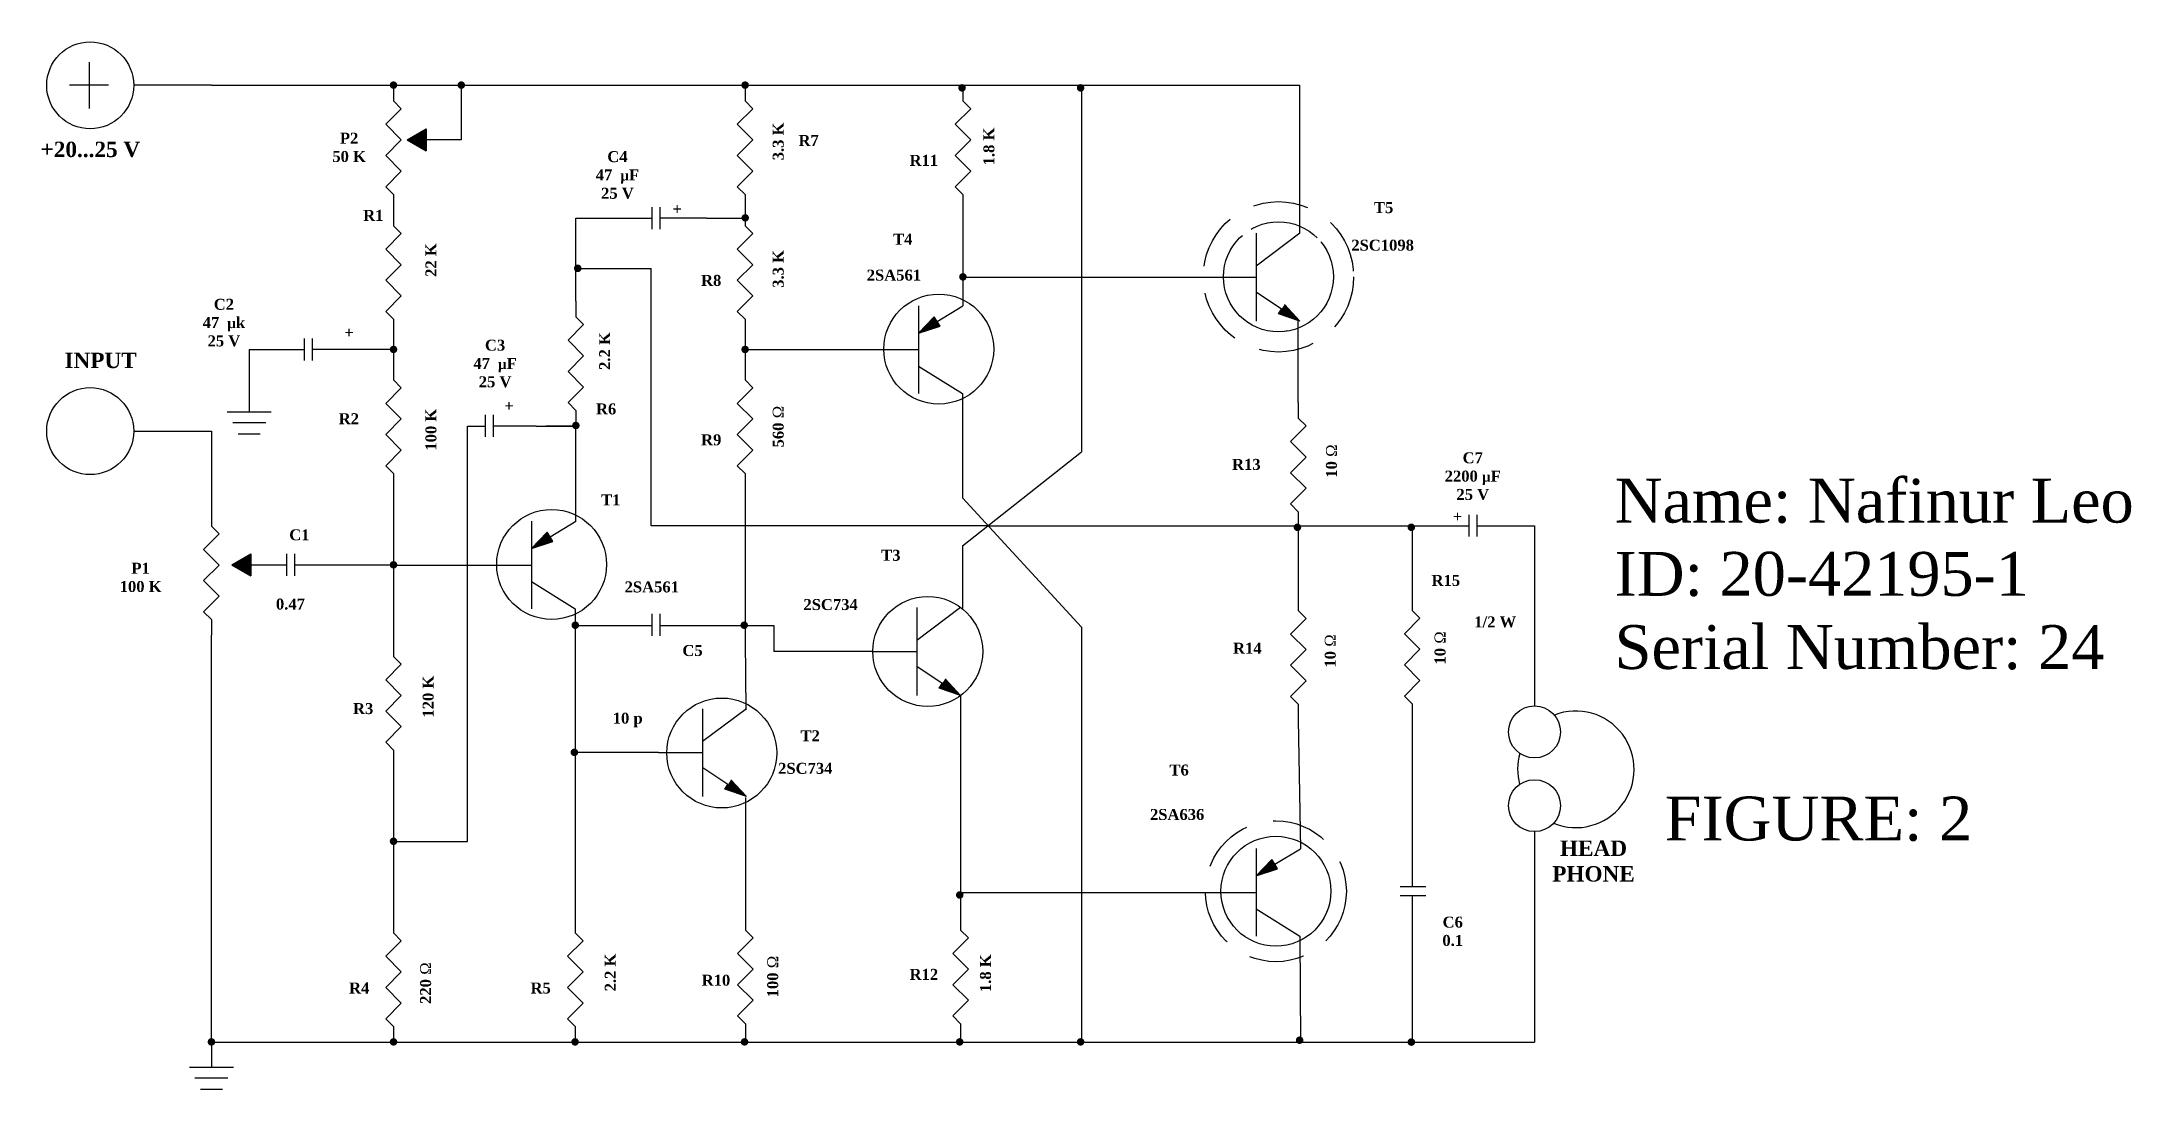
# Model space of a CAD drawing. Header units: inches. Extents: x 16.5 to 46.7, y 45.1 to 99.
# Drawn here: x 16.48 to 26, y 45.07 to 49.84 of the extents above; entities outside this region: 5.
import ezdxf

# ---------------------------------------------------------------- set-up
doc = ezdxf.new("R2010")
doc.units = ezdxf.units.IN
doc.header["$MEASUREMENT"] = 0
for name, pattern in [('BORDERX2', [3.5, 1, -0.5, 1, -0.5, 0, -0.5]), ('DASHED2', [0.375, 0.25, -0.125]), ('DOT', [0.25, 0, -0.25])]:
    doc.linetypes.add(name, pattern=pattern)

# ---------------------------------------------------------------- blocks, each defined once
blk = doc.blocks.new('Resistor')
at = {"color": 7}
blk.add_lwpolyline([(0, 0), (0.05, 0), (0.075, 0.025), (0.125, -0.025), (0.175, 0.025), (0.225, -0.025), (0.275, 0.025), (0.325, -0.025), (0.35, 0), (0.4, 0)], dxfattribs=at)
blk = doc.blocks.new('Ground')
at = {"color": 7}
for p, q in [((-0.1, 0), (0.1, 0)), ((0.075, -0.05), (-0.075, -0.05)), ((-0.05, -0.1), (0.05, -0.1))]:
    blk.add_line(p, q, dxfattribs=at)
blk = doc.blocks.new('Transistor - PNP')
at = {"color": 7}
for p, q in [((0.200001, 0.2), (0.200001, -0.199999)), ((0.284805, 0.127992), (0.4024, 0.199023)), ((0.271557, 0.149194), (0.200001, 0.075)), ((0.200001, 0.075), (0.298053, 0.106791)), ((0.284805, 0.127992), (0.271557, 0.149194)), ((0.298053, 0.106791), (0.284805, 0.127992)), ((0, 0), (0.200001, 0)), ((0.200001, -0.074999), (0.400001, -0.199999))]:
    blk.add_line(p, q, dxfattribs=at)
blk.add_solid([(0.200001, 0.075), (0.298053, 0.106791), (0.271557, 0.149194)], dxfattribs=at)
blk = doc.blocks.new('Transistor - NPN')
at = {"color": 7}
for p, q in [((0.199999, 0.2), (0.199999, -0.2)), ((0.399999, 0.2), (0.199999, 0.05)), ((0, 0), (0.199999, 0)), ((0.316132, -0.145536), (0.201153, -0.069033)), ((0.302516, -0.166503), (0.316132, -0.145536)), ((0.399999, -0.2), (0.302516, -0.166503)), ((0.329748, -0.124569), (0.399999, -0.2))]:
    blk.add_line(p, q, dxfattribs=at)
blk.add_solid([(0.302516, -0.166503), (0.399999, -0.2), (0.329748, -0.124569)], dxfattribs=at)

msp = doc.modelspace()

# ---------------------------------------------------------------- hatches: boundary and pattern name
h = msp.add_hatch(color=256)
edge = h.paths.add_edge_path()
edge.add_arc((18.0786, 49.6441), 0.0173, 0, 360)
h = msp.add_hatch(color=256)
edge = h.paths.add_edge_path()
edge.add_arc((18.3874, 49.6441), 0.0173, 0, 360)
h = msp.add_hatch(color=256)
edge = h.paths.add_edge_path()
edge.add_arc((19.6806, 49.6441), 0.0173, 0, 360)
h = msp.add_hatch(color=256)
edge = h.paths.add_edge_path()
edge.add_arc((20.6691, 49.6314), 0.0173, 0, 360)
h = msp.add_hatch(color=256)
edge = h.paths.add_edge_path()
edge.add_arc((21.2093, 49.6314), 0.0173, 0, 360)
for points in [[(18.1409, 49.3949), (18.2277, 49.3445), (18.2277, 49.4445)], [(17.3413, 47.4593), (17.4281, 47.4089), (17.4281, 47.5089)]]:
    msp.add_hatch(color=256).paths.add_polyline_path(points)
h = msp.add_hatch(color=256)
edge = h.paths.add_edge_path()
edge.add_arc((19.6811, 49.0396), 0.0173, 0, 360)
h = msp.add_hatch(color=256)
edge = h.paths.add_edge_path()
edge.add_arc((18.918, 48.8096), 0.0173, 0, 360)
h = msp.add_hatch(color=256)
edge = h.paths.add_edge_path()
edge.add_arc((20.673, 48.7706), 0.0173, 0, 360)
h = msp.add_hatch(color=256)
edge = h.paths.add_edge_path()
edge.add_arc((18.0786, 48.4402), 0.0173, 0, 360)
h = msp.add_hatch(color=256)
edge = h.paths.add_edge_path()
edge.add_arc((18.0786, 48.4402), 0.0173, 0, 360)
h = msp.add_hatch(color=256)
edge = h.paths.add_edge_path()
edge.add_arc((18.0786, 48.4402), 0.0173, 0, 360)
h = msp.add_hatch(color=256)
edge = h.paths.add_edge_path()
edge.add_arc((19.6806, 48.4402), 0.0173, 0, 360)
h = msp.add_hatch(color=256)
edge = h.paths.add_edge_path()
edge.add_arc((18.9094, 48.094), 0.0173, 0, 360)
h = msp.add_hatch(color=256)
edge = h.paths.add_edge_path()
edge.add_arc((22.1972, 47.6301), 0.0173, 0, 360)
h = msp.add_hatch(color=256)
edge = h.paths.add_edge_path()
edge.add_arc((22.7161, 47.6301), 0.0173, 0, 360)
h = msp.add_hatch(color=256)
edge = h.paths.add_edge_path()
edge.add_arc((18.0786, 47.4592), 0.0173, 0, 360)
h = msp.add_hatch(color=256)
edge = h.paths.add_edge_path()
edge.add_arc((18.9068, 47.1841), 0.0173, 0, 360)
h = msp.add_hatch(color=256)
edge = h.paths.add_edge_path()
edge.add_arc((19.6764, 47.1841), 0.0173, 0, 360)
h = msp.add_hatch(color=256)
edge = h.paths.add_edge_path()
edge.add_arc((18.9026, 46.6051), 0.0173, 0, 360)
h = msp.add_hatch(color=256)
edge = h.paths.add_edge_path()
edge.add_arc((18.0786, 46.2001), 0.0173, 0, 360)
h = msp.add_hatch(color=256)
edge = h.paths.add_edge_path()
edge.add_arc((20.6585, 45.9555), 0.0173, 0, 360)
h = msp.add_hatch(color=256)
edge = h.paths.add_edge_path()
edge.add_arc((17.2489, 45.2864), 0.0173, 0, 360)
h = msp.add_hatch(color=256)
edge = h.paths.add_edge_path()
edge.add_arc((18.0786, 45.2864), 0.0173, 0, 360)
h = msp.add_hatch(color=256)
edge = h.paths.add_edge_path()
edge.add_arc((18.9057, 45.2864), 0.0173, 0, 360)
h = msp.add_hatch(color=256)
edge = h.paths.add_edge_path()
edge.add_arc((19.6779, 45.2864), 0.0173, 0, 360)
h = msp.add_hatch(color=256)
edge = h.paths.add_edge_path()
edge.add_arc((20.6583, 45.2864), 0.0173, 0, 360)
h = msp.add_hatch(color=256)
edge = h.paths.add_edge_path()
edge.add_arc((21.2093, 45.2864), 0.0173, 0, 360)
h = msp.add_hatch(color=256)
edge = h.paths.add_edge_path()
edge.add_arc((22.2072, 45.2941), 0.0173, 0, 360)
h = msp.add_hatch(color=256)
edge = h.paths.add_edge_path()
edge.add_arc((22.7161, 45.2855), 0.0173, 0, 360)

# ---------------------------------------------------------------- linework, layer by layer
for p, q in [((38.4882, 96.2711), (38.4882, 96.1717)), ((38.5244, 96.2711), (38.5244, 96.1717)), ((16.6914, 49.7485), (16.6914, 49.5379)), ((16.7799, 49.6432), (16.6029, 49.6432)), ((17.2489, 49.6432), (16.8947, 49.6432)), ((17.2489, 49.6432), (22.2087, 49.6432)), ((18.3874, 49.6432), (18.3874, 49.3945)), ((21.2131, 49.6432), (21.2131, 47.9738)), ((22.2087, 48.9696), (22.2087, 49.6432)), ((18.1409, 49.3949), (18.2277, 49.4445)), ((18.2277, 49.4445), (18.2277, 49.3445)), ((18.1409, 49.3949), (18.2277, 49.3445)), ((18.3874, 49.3945), (18.2277, 49.3945)), ((18.9092, 48.8087), (18.9092, 49.0383)), ((18.9092, 49.0383), (19.1043, 49.0383)), ((19.1043, 49.0383), (19.2562, 49.0383)), ((19.2562, 49.088), (19.2562, 48.9885)), ((19.2925, 49.088), (19.2925, 48.9885)), ((19.5043, 49.0383), (19.2925, 49.0383)), ((19.5043, 49.0383), (19.6806, 49.0383)), ((20.6729, 49.0748), (20.673, 48.6383)), ((18.9092, 48.6597), (18.9092, 48.8087)), ((18.9092, 48.8087), (19.253, 48.8087)), ((19.253, 47.6373), (19.253, 48.8087)), ((20.673, 48.7696), (21.8087, 48.7696)), ((22.201, 48.1984), (22.201, 48.578)), ((17.6711, 48.4896), (17.6711, 48.3902)), ((17.7074, 48.4896), (17.7074, 48.3902)), ((18.0786, 48.5065), (18.0786, 48.3721)), ((19.6806, 48.5065), (19.6806, 48.3721)), ((17.4211, 48.4393), (17.4211, 48.1563)), ((17.4211, 48.4393), (17.6711, 48.4393)), ((18.0786, 48.4393), (17.7074, 48.4399)), ((19.6806, 48.4393), (20.4706, 48.4393)), ((20.6706, 48.2393), (20.6706, 47.764)), ((18.4159, 46.1992), (18.4159, 48.0914)), ((18.4159, 48.0914), (18.4966, 48.0914)), ((18.4966, 48.1417), (18.4966, 48.0423)), ((18.5329, 48.1417), (18.5329, 48.0423)), ((18.7284, 48.0914), (18.5329, 48.0914)), ((18.7284, 48.0914), (18.8929, 48.0914)), ((18.9092, 48.0914), (18.7733, 48.0914)), ((18.9092, 47.6573), (18.9092, 48.0914)), ((16.8947, 48.0683), (17.2489, 48.0683)), ((17.2489, 48.0683), (17.2489, 47.7068)), ((20.6706, 47.5451), (21.2131, 47.9738)), ((18.0786, 47.8037), (18.0786, 47.1129)), ((19.6806, 47.8037), (19.6806, 47.1129)), ((20.6706, 47.764), (21.2131, 47.175)), ((20.7873, 47.6373), (19.253, 47.6373)), ((19.253, 47.6373), (19.253, 47.6373)), ((19.253, 47.6373), (19.253, 47.6373)), ((20.7873, 47.6373), (22.9788, 47.6373)), ((22.201, 47.6656), (22.201, 47.3217)), ((22.7198, 47.6373), (22.7198, 47.252)), ((22.7198, 47.6373), (22.7198, 47.3217)), ((22.9788, 47.687), (22.9788, 47.5876)), ((23.0151, 47.687), (23.0151, 47.5876)), ((23.0151, 47.6373), (23.2774, 47.6373)), ((23.2774, 47.6373), (23.2774, 46.8165)), ((17.3413, 47.4593), (17.4281, 47.5089)), ((17.4281, 47.5089), (17.4281, 47.4089)), ((17.5913, 47.5093), (17.5913, 47.4098)), ((17.6276, 47.5093), (17.6276, 47.4098)), ((20.6706, 47.5451), (20.6706, 47.2625)), ((17.3413, 47.4593), (17.4281, 47.4089)), ((17.3413, 47.4589), (17.5913, 47.4589)), ((17.5913, 47.4583), (17.421, 47.4583)), ((18.0786, 47.4583), (17.6276, 47.4583)), ((18.0786, 47.4583), (18.5068, 47.4583)), ((18.9068, 47.2583), (18.9068, 45.8154)), ((19.2562, 47.2359), (19.2562, 47.1364)), ((19.2925, 47.2359), (19.2925, 47.1364)), ((17.2489, 45.2855), (17.2489, 47.1384)), ((18.9068, 47.1832), (19.2562, 47.1832)), ((19.2925, 47.1832), (19.8111, 47.1832)), ((19.8111, 47.1832), (19.8111, 47.0645)), ((21.2131, 47.175), (21.2131, 45.2855)), ((19.6806, 47.1129), (19.6845, 46.7987)), ((20.2623, 47.0645), (19.8111, 47.0645)), ((19.8111, 47.0645), (19.8111, 47.0645)), ((19.8111, 47.0645), (19.8111, 47.0645)), ((20.6623, 46.8645), (20.6623, 45.831)), ((22.201, 46.7533), (22.2111, 46.1663)), ((22.7198, 46.7547), (22.7198, 45.9944)), ((19.2863, 46.6041), (18.9068, 46.6041)), ((18.0786, 46.5446), (18.0786, 45.8538)), ((19.6821, 46.3996), (19.6821, 45.8665)), ((18.0786, 46.1992), (18.4159, 46.1992)), ((23.2774, 46.244), (23.2774, 45.2855)), ((22.6651, 45.9944), (22.7826, 45.9944)), ((20.6623, 45.9673), (21.8087, 45.9673)), ((22.6651, 45.9533), (22.7826, 45.9533)), ((22.7198, 45.9533), (22.7198, 45.2855)), ((22.2087, 45.7673), (22.2111, 45.2855)), ((22.7198, 45.321), (22.7198, 45.2855)), ((17.2489, 45.2855), (23.2774, 45.2855)), ((17.2489, 45.2855), (17.2489, 45.2855)), ((17.2489, 45.2855), (17.2489, 45.171))]:
    msp.add_line(p, q)
for centre, radius in [((46.5549, 93.2781), 0.1183), ((16.6966, 49.6432), 0.1981), ((20.5628, 48.4418), 0.2504), ((16.6966, 48.0683), 0.1981), ((18.799, 47.4609), 0.2504), ((20.5128, 47.0645), 0.2504), ((19.5743, 46.6022), 0.2504), ((23.2774, 46.6982), 0.1183), ((23.2774, 46.3623), 0.1183), ((22.0991, 45.9725), 0.2504)]:
    msp.add_circle(centre, radius)
at = {"linetype": 'DASHED2'}
for centre, radius in [((22.1107, 48.7709), 0.3425), ((22.1107, 48.7709), 0.2504), ((22.1107, 48.7709), 0.2504), ((22.1107, 48.7709), 0.2504), ((22.1107, 48.7709), 0.2504), ((22.1107, 48.7709), 0.2504), ((22.0991, 45.9725), 0.3209)]:
    msp.add_circle(centre, radius, dxfattribs=at)
at = {"linetype": 'BORDERX2'}
msp.add_circle((22.1107, 48.7709), 0.2504, dxfattribs=at)
at = {"linetype": 'DOT'}
msp.add_circle((22.1107, 48.7709), 0.2504, dxfattribs=at)
for start, end in [(247.5987, 111.66124), (164.08155, 194.99888)]:
    msp.add_arc((23.4658, 46.5278), 0.2655, start, end)

# ---------------------------------------------------------------- block references
at = {"xscale": 1.420885764112349, "yscale": 1.420885764112349, "zscale": 1.420885764112349, "rotation": 270}
for p in [(39.3612, 99.0022), (39.382, 91.6443), (18.0786, 49.6432), (19.6806, 49.6432), (20.6729, 49.6432), (18.0786, 49.0748), (19.6806, 49.0748), (18.9092, 48.6597), (18.0786, 48.3721), (19.6806, 48.3721), (22.201, 48.1984), (17.2489, 47.7068), (22.201, 47.3217), (22.7198, 47.323), (18.0786, 47.1129), (18.0786, 45.8538), (18.9066, 45.8538), (19.6821, 45.8665), (20.6622, 45.8665)]:
    msp.add_blockref('Resistor', p, dxfattribs=at)
for name, p in [('Transistor - NPN', (21.8087, 48.7696)), ('Transistor - PNP', (20.2706, 48.4393)), ('Ground', (17.4211, 48.1563)), ('Transistor - PNP', (18.5068, 47.4583)), ('Transistor - NPN', (20.2623, 47.0645)), ('Transistor - NPN', (19.2863, 46.6041)), ('Transistor - PNP', (21.8087, 45.9673)), ('Ground', (17.2489, 45.171))]:
    msp.add_blockref(name, p)

# ---------------------------------------------------------------- texts
at = {"linetype": 'DASHED2'}
for s, insert, char_height, width, attachment_point in [('{\\fTimes New Roman|b1|i0|c0|p18;P2\\P50 K}', (17.8762, 49.4274), 0.05, 1.691194, 2), ('{\\fTimes New Roman|b1|i0|c0|p18;R7}', (19.97, 49.4171), 0.05, 1.691194, 2), ('{\\fTimes New Roman|b1|i0|c0|p18;+20...25 V}', (16.4704, 49.3863), 0.07, 1.139674, 1), ('{\\fTimes New Roman|b1|i0|c0|p18;C4\\P47 \\H0.9167x; µ\\H1.091x;F\\P25 V}', (19.0988, 49.3433), 0.05, 1.691194, 2), ('{\\fTimes New Roman|b1|i0|c0|p18;R11}', (20.4949, 49.3264), 0.05, 1.691194, 2), ('{\\fTimes New Roman|b1|i0|c0|p18;R1}', (17.9865, 49.0757), 0.05, 1.502488, 2), ('{\\fTimes New Roman|b1|i0|c0|p18;+}', (19.3711, 49.1046), 0.05, 1.691194, 2), ('{\\fTimes New Roman|b1|i0|c0|p18;T5}', (22.5899, 49.1111), 0.05, 1.691194, 2), ('{\\fTimes New Roman|b1|i0|c0|p18;T4}', (20.3988, 48.9675), 0.05, 1.691194, 2), ('{\\fTimes New Roman|b1|i0|c0|p18;2SC1098}', (22.5854, 48.9401), 0.05, 1.691194, 2), ('{\\fTimes New Roman|b1|i0|c0|p18;R8}', (19.5261, 48.7797), 0.05, 1.691194, 2), ('{\\fTimes New Roman|b1|i0|c0|p18;2SA561}', (20.3585, 48.8037), 0.05, 1.691194, 2), ('{\\fTimes New Roman|b1|i0|c0|p18;C2\\P47 \\H0.9167x; µ\\H1.091x;k\\P25 V}', (17.3058, 48.6709), 0.05, 1.691194, 2), ('{\\fTimes New Roman|b1|i0|c0|p18;+}', (17.876, 48.5418), 0.05, 1.691194, 2), ('{\\fTimes New Roman|b1|i0|c0|p18;C3\\P47 \\H0.9167x; µ\\H1.091x;F\\P25 V}', (18.5413, 48.4846), 0.05, 1.691194, 2), ('{\\fTimes New Roman|b1|i0|c0|p18;INPUT}', (16.5795, 48.4253), 0.07, 1.139674, 1), ('{\\fTimes New Roman|b1|i0|c0|p18;+}', (18.605, 48.2081), 0.05, 1.691194, 2), ('{\\fTimes New Roman|b1|i0|c0|p18;R6}', (19.0471, 48.1943), 0.05, 1.502488, 2), ('{\\fTimes New Roman|b1|i0|c0|p18;R2}', (17.8751, 48.1498), 0.05, 1.691194, 2), ('{\\fTimes New Roman|b1|i0|c0|p18;R9}', (19.5261, 48.0536), 0.05, 1.691194, 2), ('{\\fTimes New Roman|b1|i0|c0|p18;R13}', (21.9643, 47.9416), 0.05, 1.691194, 2), ('{\\fTimes New Roman|b1|i0|c0|p18;C7\\P2200 \\H0.9167x;µ\\H1.091x;F\\P25 V}', (22.996, 47.9716), 0.05, 1.691194, 2), ('{\\fTimes New Roman|b1|i0|c0|p18;T1}', (19.0683, 47.78), 0.05, 1.502488, 2), ('{\\fTimes New Roman|b1|i0|c0|p18;+}', (22.9264, 47.7037), 0.05, 1.691194, 2), ('{\\fTimes New Roman|b1|i0|c0|p18;C1}', (17.6497, 47.6208), 0.05, 1.691194, 2), ('{\\fTimes New Roman|b1|i0|c0|p18;T3}', (20.3445, 47.5278), 0.05, 1.691194, 2), ('{\\fTimes New Roman|b1|i0|c0|p18;P1\\P100 K}', (16.9263, 47.4688), 0.05, 1.691194, 2), ('{\\fTimes New Roman|b1|i0|c0|p18;R15}', (22.8733, 47.4132), 0.05, 1.691194, 2), ('{\\fTimes New Roman|b1|i0|c0|p18;2SA561}', (19.2553, 47.3836), 0.05, 1.691194, 2), ('{\\fTimes New Roman|b1|i0|c0|p18;0.47}', (17.6088, 47.3054), 0.05, 1.691194, 2), ('{\\fTimes New Roman|b1|i0|c0|p18;2SC734}', (20.0701, 47.3034), 0.05, 1.691194, 2), ('\\A1;{\\fTimes New Roman|b1|i0|c0|p18;1/2 W}', (23.0984, 47.2243), 0.05, 1.691194, 2), ('{\\fTimes New Roman|b1|i0|c0|p18;C5}', (19.4408, 47.0939), 0.05, 1.691194, 2), ('{\\fTimes New Roman|b1|i0|c0|p18;R14}', (21.9687, 47.1044), 0.05, 1.691194, 2), ('{\\fTimes New Roman|b1|i0|c0|p18;R3}', (17.9402, 46.8295), 0.05, 1.691194, 2), ('{\\fTimes New Roman|b1|i0|c0|p18;10 p}', (19.1456, 46.7858), 0.05, 1.691194, 2), ('{\\fTimes New Roman|b1|i0|c0|p18;T2}', (19.977, 46.7057), 0.05, 1.691194, 2), ('{\\fTimes New Roman|b1|i0|c0|p18;2SC734}', (19.9547, 46.5573), 0.05, 1.691194, 2), ('{\\fTimes New Roman|b1|i0|c0|p18;T6}', (21.6581, 46.5496), 0.05, 1.691194, 2), ('{\\fTimes New Roman|b1|i0|c0|p18;2SA636}', (21.6491, 46.3472), 0.05, 1.691194, 2), ('{\\fTimes New Roman|b1|i0|c0|p18;HEAD\\PPHONE}', (23.5463, 46.2035), 0.07, 1.691194, 2), ('{\\fTimes New Roman|b1|i0|c0|p18;C6\\P0.1}', (22.9048, 45.8569), 0.05, 1.691194, 2), ('{\\fTimes New Roman|b1|i0|c0|p18;R12}', (20.495, 45.619), 0.05, 1.691194, 2), ('{\\fTimes New Roman|b1|i0|c0|p18;R4}', (17.9221, 45.5568), 0.05, 1.691194, 2), ('{\\fTimes New Roman|b1|i0|c0|p18;R5}', (18.749, 45.5568), 0.05, 1.691194, 2), ('{\\fTimes New Roman|b1|i0|c0|p18;R10}', (19.5478, 45.5924), 0.05, 1.691194, 2)]:
    msp.add_mtext(s, dxfattribs=dict(at, insert=insert, char_height=char_height, width=width, attachment_point=attachment_point))
at = {"linetype": 'DASHED2', "char_height": 0.05, "width": 1.691194, "attachment_point": 2, "rotation": 90}
for s, insert in [('{\\fTimes New Roman|b1|i0|c0|p18;3.3 K}', (19.8063, 49.3877)), ('{\\fTimes New Roman|b1|i0|c0|p18;1.8 K}', (20.7663, 49.3647)), ('{\\fTimes New Roman|b1|i0|c0|p18;22 K}', (18.2241, 48.8473)), ('{\\fTimes New Roman|b1|i0|c0|p18;3.3 K}', (19.8063, 48.8069)), ('{\\fTimes New Roman|b1|i0|c0|p18;2.2 K}', (19.0156, 48.4329)), ('{\\fTimes New Roman|b1|i0|c0|p18;560 \\fTimes New Roman|b0|i0|c0|p18;Ω}', (19.8064, 48.089)), ('{\\fTimes New Roman|b1|i0|c0|p18;100 K}', (18.224, 48.0748)), ('{\\fTimes New Roman|b1|i0|c0|p18;10 \\fTimes New Roman|b0|i0|c0|p18;Ω}', (22.3272, 47.9321)), ('{\\fTimes New Roman|b1|i0|c0|p18;10 \\fTimes New Roman|b0|i0|c0|p18;Ω}', (22.3217, 47.0672)), ('\\pt0.85;{\\fTimes New Roman|b1|i0|c0|p18;10 \\fTimes New Roman|b0|i0|c0|p18;Ω}', (22.8219, 47.0812)), ('{\\fTimes New Roman|b1|i0|c0|p18;120 K}', (18.2113, 46.8588)), ('{\\fTimes New Roman|b1|i0|c0|p18;220 \\fTimes New Roman|b0|i0|c0|p18;Ω}', (18.1997, 45.5543)), ('{\\fTimes New Roman|b1|i0|c0|p18;2.2 K}', (19.0412, 45.6026)), ('{\\fTimes New Roman|b1|i0|c0|p18;100 \\fTimes New Roman|b0|i0|c0|p18;Ω}', (19.7814, 45.5842)), ('{\\fTimes New Roman|b1|i0|c0|p18;1.8 K}', (20.7508, 45.5992))]:
    msp.add_mtext(s, dxfattribs=dict(at, insert=insert))
at = {"char_height": 0.2, "attachment_point": 1}
for s, insert, width in [('{\\fTimes New Roman|b0|i0|c0|p18;\\C6;Name: Nafinur Leo\\PID: 20-42195-1\\PSerial Number: 24}', (23.6424, 47.8516), 3.887557), ('{\\fTimes New Roman|b0|i0|c0|p18;\\C6;FIGURE: 2}', (23.8703, 46.4038), 1.671842)]:
    msp.add_mtext(s, dxfattribs=dict(at, insert=insert, width=width))

doc.saveas('drawing.dxf')
